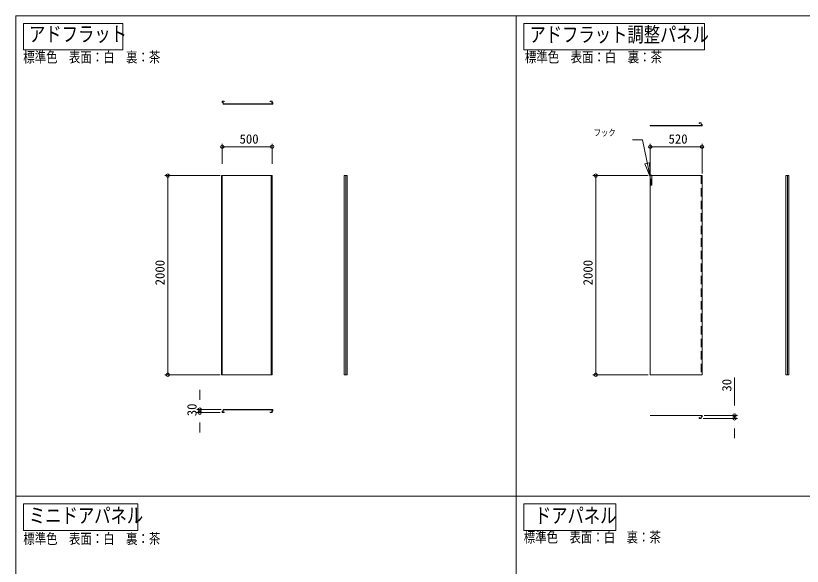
# Model space of a CAD drawing. Units: millimetres, scale not verified. Extents: x -17950 to 17950, y -5550 to 5550.
# Drawn here: x -17950 to -10053, y 20 to 5550 of the extents above; entities that cross this region are included whole.
import ezdxf
from ezdxf.enums import TextEntityAlignment as Align

# ---------------------------------------------------------------- set-up
doc = ezdxf.new("R2010")
doc.units = ezdxf.units.MM
doc.header["$LTSCALE"] = 70
doc.header["$PDMODE"] = 32
doc.header["$PDSIZE"] = 35
doc.linetypes.add('DASHED1', pattern=[1.8, 1.2, -0.6])
for name, color, linetype, lineweight in [('0-0_(2m)Rｸﾘｱｺｰﾅｰﾊﾟﾈﾙ', 7, 'Continuous', 9), ('0-A_(2m)標準ｱﾄﾞﾌﾗッﾄ', 7, 'Continuous', 9), ('0-D_(2m)幅調整ﾊﾟﾈﾙ', 2, 'Continuous', 9), ('0-F_0', 7, 'Continuous', 9), ('2-1_MAIN', 4, 'Continuous', 5), ('2-6_text', 7, 'Continuous', 9), ('2-9_図面枠', 7, 'Continuous', 9)]:
    doc.layers.add(name, color=color, linetype=linetype, lineweight=lineweight)
doc.styles.add('ＭＳ ゴシック', font='')
doc.styles.get('ＭＳ ゴシック').set_extended_font_data('MS Gothic')

msp = doc.modelspace()

# ---------------------------------------------------------------- linework, layer by layer
at = {"layer": '0-0_(2m)Rｸﾘｱｺｰﾅｰﾊﾟﾈﾙ'}
for p, q in [((-17950.02, 5550), (-17950.02, -5550)), ((-17873.23, 5206.78), (-17873.23, 5472.78)), ((-12849.4, 5206.78), (-12849.4, 5472.78)), ((-17873.23, 380.3), (-17873.23, 646.3)), ((-12849.4, 380.3), (-12849.4, 646.3))]:
    msp.add_line(p, q, dxfattribs=at)
at = {"layer": '0-A_(2m)標準ｱﾄﾞﾌﾗッﾄ'}
for p, q in [((-15875.95, 3944.2), (-15875.95, 1944.19)), ((-15383.95, 3944.2), (-15383.95, 1944.19)), ((-15375.95, 3944.2), (-15375.95, 1944.19)), ((-15375.95, 1944.19), (-15883.94, 1944.19))]:
    msp.add_line(p, q, dxfattribs=at)
msp.add_lwpolyline([(-15375.95, 3944.2), (-15883.94, 3944.2), (-15883.94, 1944.19)], dxfattribs=at)
at = {"layer": '0-D_(2m)幅調整ﾊﾟﾈﾙ'}
for p, q in [((-11561.98, 3949.2), (-11578.98, 3949.2)), ((-11561.98, 3849.2), (-11561.98, 3949.2))]:
    msp.add_line(p, q, dxfattribs=at)
at = {"layer": '0-D_(2m)幅調整ﾊﾟﾈﾙ', "color": 5, "linetype": 'DASHED1'}
for p, q in [((-11561.98, 3946), (-11578.98, 3946)), ((-11561.98, 3909.2), (-11578.98, 3909.2)), ((-11561.98, 3899.2), (-11578.98, 3899.2))]:
    msp.add_line(p, q, dxfattribs=at)
at = {"layer": '0-D_(2m)幅調整ﾊﾟﾈﾙ', "color": 4, "lineweight": 5}
for p, q in [((-11578.98, 1944.19), (-11578.98, 3944.2)), ((-11058.98, 3944.2), (-11578.98, 3944.2)), ((-11058.98, 3944.2), (-11058.98, 1944.19)), ((-11058.98, 1944.19), (-11578.98, 1944.19))]:
    msp.add_line(p, q, dxfattribs=at)
at = {"layer": '0-D_(2m)幅調整ﾊﾟﾈﾙ', "color": 3, "linetype": 'DASHED1'}
msp.add_line((-11066.98, 3944.2), (-11066.98, 1944.19), dxfattribs=at)
at = {"layer": '0-D_(2m)幅調整ﾊﾟﾈﾙ'}
msp.add_lwpolyline([(-11561.98, 3849.2), (-11578.98, 3849.2), (-11578.98, 3949.2)], dxfattribs=at)
for centre, radius in [((-11570.48, 3889.2), 4), ((-11570.48, 3879.2), 4), ((-11570.48, 3869.19), 4), ((-11570.48, 3889.2), 1.5), ((-11570.48, 3879.2), 1.5), ((-11570.48, 3869.19), 1.5), ((-11570.48, 3859.2), 4), ((-11570.48, 3859.2), 1.5)]:
    msp.add_circle(centre, radius, dxfattribs=at)
at = {"layer": '0-F_0'}
for p, q in [((-15875.95, 4062.32), (-15875.95, 4263.93)), ((-15375.95, 4233.94), (-15875.95, 4233.94)), ((-15775.95, 4233.94), (-15475.95, 4233.94)), ((-15375.95, 4062.32), (-15375.95, 4263.93)), ((-11578.98, 3966), (-11578.98, 4263.93)), ((-11058.98, 4233.94), (-11578.98, 4233.94)), ((-11478.98, 4233.94), (-11158.98, 4233.94)), ((-11058.98, 3964.2), (-11058.98, 4263.93)), ((-15895.95, 3944.2), (-16454.1, 3944.2)), ((-16424.1, 3944.2), (-16424.1, 1944.19)), ((-14636.5, 3944.2), (-14636.5, 1944.2)), ((-11598.98, 3944.2), (-12157.13, 3944.2)), ((-12127.14, 3944.2), (-12127.14, 1944.19)), ((-10200.63, 3944.2), (-10200.63, 1944.2)), ((-16424.1, 2044.2), (-16424.1, 3844.2)), ((-12127.14, 2044.2), (-12127.14, 3844.2)), ((-15895.95, 1944.19), (-16454.1, 1944.19)), ((-11598.98, 1944.19), (-12157.13, 1944.19)), ((-10733.16, 1635.41), (-10733.16, 1915.41)), ((-16103, 1693.43), (-16103, 1793.43)), ((-15887.95, 1593.43), (-16133, 1593.43)), ((-15895.95, 1563.44), (-16133, 1563.44)), ((-15869.95, 1563.44), (-15855.94, 1563.44)), ((-11046.98, 1505.41), (-10703.16, 1505.41)), ((-11038.98, 1535.41), (-10703.16, 1535.41)), ((-16103, 1463.43), (-16103, 1363.43)), ((-10733.16, 1405.4), (-10733.16, 1305.41))]:
    msp.add_line(p, q, dxfattribs=at)
for points in [[(-14652.5, 3944.2), (-14622.5, 3944.2), (-14622.5, 1944.2)], [(-14652.5, 3944.2), (-14652.5, 1944.2), (-14622.5, 1944.2)], [(-10216.63, 3944.2), (-10186.63, 3944.2), (-10186.63, 1944.2)], [(-10216.63, 3944.2), (-10216.63, 1944.2), (-10186.63, 1944.2)], [(-16103, 1563.44), (-16103, 1593.43), (-16103, 1563.44)], [(-10733.16, 1505.41), (-10733.16, 1535.41), (-10733.16, 1505.41)]]:
    msp.add_lwpolyline(points, dxfattribs=at)
for p in [(-15875.95, 4233.94), (-15375.95, 4233.94), (-11578.98, 4233.94), (-11058.98, 4233.94), (-16424.1, 3944.2), (-12127.14, 3944.2), (-16424.1, 1944.19), (-12127.14, 1944.19), (-16103, 1593.43), (-16103, 1563.44), (-10733.16, 1535.41), (-10733.16, 1505.41)]:
    msp.add_point(p, dxfattribs=at)
at = {"layer": '2-1_MAIN', "color": 7, "lineweight": 9}
for p, q in [((-15875.95, 4678.93), (-15875.95, 4692.93)), ((-15855.94, 4692.93), (-15875.95, 4692.93)), ((-15867.95, 4678.93), (-15875.95, 4678.93)), ((-15857.15, 4691.73), (-15874.75, 4691.73)), ((-15869.95, 4692.93), (-15855.94, 4692.93)), ((-15867.95, 4662.92), (-15867.95, 4678.93)), ((-15367.95, 4662.92), (-15867.95, 4662.92)), ((-15369.15, 4664.13), (-15866.75, 4664.13)), ((-15857.15, 4684.43), (-15857.15, 4691.73)), ((-15855.94, 4684.43), (-15857.15, 4684.43)), ((-15855.94, 4684.43), (-15855.94, 4692.93)), ((-15375.95, 4692.93), (-15395.95, 4692.93)), ((-15395.95, 4684.43), (-15395.95, 4692.93)), ((-15394.75, 4684.43), (-15395.95, 4684.43)), ((-15394.75, 4684.43), (-15394.75, 4691.73)), ((-15375.95, 4676.92), (-15375.95, 4692.93)), ((-15367.95, 4676.92), (-15375.95, 4676.92)), ((-15367.95, 4662.92), (-15367.95, 4676.92)), ((-11060.18, 4446.12), (-11578.98, 4446.12)), ((-11578.98, 4446.12), (-11578.98, 4444.92)), ((-11058.98, 4444.92), (-11578.98, 4444.92)), ((-11086.98, 4466.42), (-11086.98, 4474.92)), ((-11066.98, 4474.92), (-11086.98, 4474.92)), ((-11085.78, 4466.42), (-11086.98, 4466.42)), ((-11085.78, 4466.42), (-11085.78, 4473.71)), ((-11068.18, 4473.71), (-11085.78, 4473.71)), ((-11068.18, 4457.72), (-11068.18, 4473.71)), ((-11060.18, 4457.72), (-11068.18, 4457.72)), ((-11066.98, 4458.92), (-11066.98, 4474.92)), ((-11058.98, 4458.92), (-11066.98, 4458.92)), ((-11060.18, 4446.12), (-11060.18, 4457.72)), ((-11058.98, 4444.92), (-11058.98, 4458.92))]:
    msp.add_line(p, q, dxfattribs=at)
at = {"layer": '2-1_MAIN'}
for p, q in [((-15367.95, 1593.43), (-15867.95, 1593.43)), ((-15867.95, 1593.43), (-15867.95, 1577.44)), ((-15369.15, 1592.23), (-15866.75, 1592.23)), ((-15367.95, 1579.43), (-15375.95, 1579.43)), ((-15375.95, 1579.43), (-15375.95, 1563.44)), ((-15367.95, 1593.43), (-15367.95, 1579.43)), ((-15875.95, 1577.44), (-15875.95, 1563.44)), ((-15867.95, 1577.44), (-15875.95, 1577.44)), ((-15855.94, 1563.44), (-15875.95, 1563.44)), ((-15857.15, 1564.63), (-15874.75, 1564.63)), ((-15857.15, 1571.93), (-15857.15, 1564.63)), ((-15855.94, 1571.93), (-15857.15, 1571.93)), ((-15855.94, 1571.93), (-15855.94, 1563.44)), ((-15395.95, 1571.93), (-15395.95, 1563.44)), ((-15394.75, 1571.93), (-15395.95, 1571.93)), ((-15375.95, 1563.44), (-15395.95, 1563.44)), ((-15394.75, 1571.93), (-15394.75, 1564.63)), ((-11058.98, 1535.41), (-11578.98, 1535.41)), ((-11578.98, 1535.41), (-11578.98, 1534.2)), ((-11060.18, 1534.2), (-11578.98, 1534.2)), ((-11085.78, 1513.9), (-11086.98, 1513.9)), ((-11086.98, 1513.9), (-11086.98, 1505.41)), ((-11066.98, 1505.41), (-11086.98, 1505.41)), ((-11085.78, 1513.9), (-11085.78, 1506.61)), ((-11068.18, 1506.61), (-11085.78, 1506.61)), ((-11060.18, 1522.61), (-11068.18, 1522.61)), ((-11068.18, 1522.61), (-11068.18, 1506.61)), ((-11058.98, 1521.41), (-11066.98, 1521.41)), ((-11066.98, 1521.41), (-11066.98, 1505.41)), ((-11060.18, 1534.2), (-11060.18, 1522.61)), ((-11058.98, 1535.41), (-11058.98, 1521.41))]:
    msp.add_line(p, q, dxfattribs=at)
at = {"layer": '2-1_MAIN', "color": 7, "lineweight": 9}
for points in [[(-15866.75, 4664.13), (-15866.75, 4680.13), (-15874.75, 4680.13), (-15874.75, 4691.73)], [(-15369.15, 4664.13), (-15369.15, 4675.73), (-15377.14, 4675.73), (-15377.14, 4691.73), (-15394.75, 4691.73)]]:
    msp.add_lwpolyline(points, dxfattribs=at)
at = {"layer": '2-1_MAIN'}
for points in [[(-15866.75, 1592.23), (-15866.75, 1576.23), (-15874.75, 1576.23), (-15874.75, 1564.63)], [(-15369.15, 1592.23), (-15369.15, 1580.63), (-15377.14, 1580.63), (-15377.14, 1564.63), (-15394.75, 1564.63)]]:
    msp.add_lwpolyline(points, dxfattribs=at)
at = {"layer": '2-6_text'}
for p, q in [((-11658.47, 4302.12), (-11758.47, 4302.12)), ((-11580.94, 3931.43), (-11658.47, 4302.12)), ((-11632.96, 4061.41), (-11585.36, 4071.36)), ((-11632.96, 4061.41), (-11580.94, 3931.43)), ((-11585.36, 4071.36), (-11580.94, 3931.43))]:
    msp.add_line(p, q, dxfattribs=at)
for points in [[(-17873.23, 5472.78), (-16875.15, 5472.78), (-16875.15, 5206.78), (-17873.23, 5206.78)], [(-12849.4, 5472.78), (-11036.23, 5472.78), (-11036.23, 5206.78), (-12849.4, 5206.78)], [(-17873.23, 646.3), (-16725.3, 646.3), (-16725.3, 380.3), (-17873.23, 380.3)], [(-12849.4, 646.3), (-11924.8, 646.3), (-11924.8, 380.3), (-12849.4, 380.3)]]:
    msp.add_lwpolyline(points, dxfattribs=at)
at = {"layer": '2-9_図面枠'}
for p, q in [((-1850.02, 5550), (-17950.02, 5550)), ((-12926.2, 5550), (-12926.2, -4950)), ((-17950.02, 723.52), (-1850.02, 723.52))]:
    msp.add_line(p, q, dxfattribs=at)
for points in [[(-17950.02, -5550), (-1850.02, -5550), (-1850.02, 5550), (-17950.02, 5550)], [(-17950.02, 5550), (-17950.02, -4950), (-1850.02, -4950)]]:
    msp.add_lwpolyline(points, dxfattribs=at)

# ---------------------------------------------------------------- texts
at = {"layer": '0-F_0', "color": 2, "style": 'ＭＳ ゴシック'}
for s, p in [('500', (-15702.75, 4237.14)), ('520', (-11395.78, 4237.14))]:
    msp.add_text(s, height=93.84, dxfattribs=at).set_placement(p, align=Align.BOTTOM_LEFT)
for s, p in [('2000', (-16427.3, 2841.8)), ('2000', (-12130.34, 2841.8)), ('30', (-10736.36, 1774.21)), ('30', (-16106.2, 1527.23))]:
    msp.add_text(s, height=93.84, rotation=90, dxfattribs=at).set_placement(p, align=Align.BOTTOM_LEFT)
at = {"layer": '2-6_text', "style": 'ＭＳ ゴシック', "width": 0.8}
for s, height, p in [('アドフラット', 150.1, (-17816.32, 5245.58)), ('アドフラット調整パネル', 150.1, (-12791.87, 5241.15)), ('標準色\u3000表面：白\u3000裏：茶', 105.1, (-17874.69, 5049.6)), ('標準色\u3000表面：白\u3000裏：茶', 105.1, (-12838, 5050.56)), ('フック\u3000\u3000', 65.69, (-12146.86, 4323.16)), ('ミニドアパネル', 150.1, (-17817.04, 409.77)), ('ドアパネル', 150.1, (-12737.6, 409.77)), ('標準色\u3000表面：白\u3000裏：茶', 105.1, (-17874.51, 213.55)), ('標準色\u3000表面：白\u3000裏：茶', 105.1, (-12849.14, 228.25))]:
    msp.add_text(s, height=height, dxfattribs=at).set_placement(p, align=Align.BOTTOM_LEFT)

doc.saveas('drawing.dxf')
